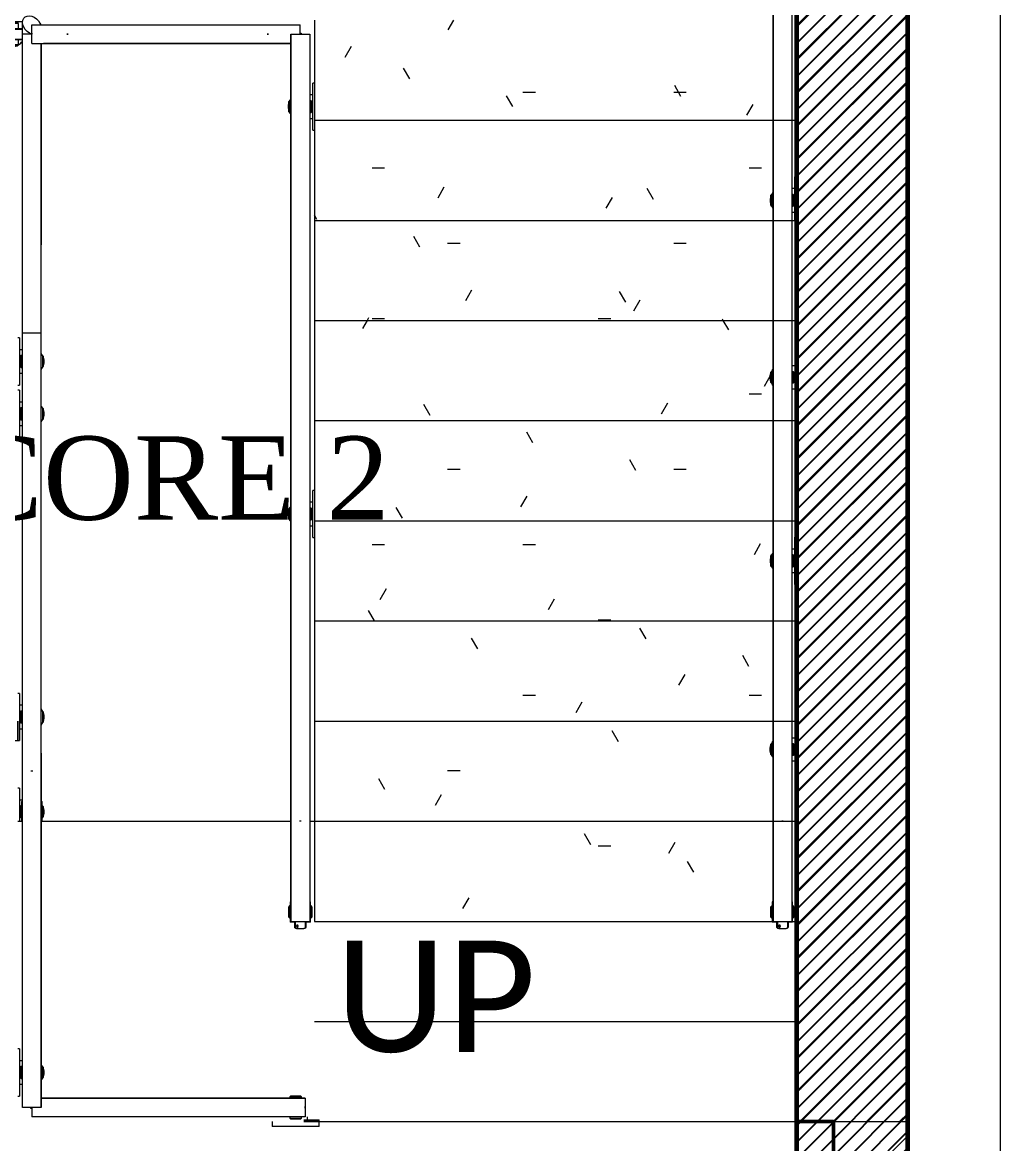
# Model space of a CAD drawing. Header units: millimetres. Extents: x -967280 to 3852, y 2833 to 1955156.
# Drawn here: x -943033 to -940396, y 506958 to 509981 of the extents above; entities that cross this region are included whole.
import ezdxf
from ezdxf.enums import TextEntityAlignment as Align

# ---------------------------------------------------------------- set-up
doc = ezdxf.new("R2010")
doc.units = ezdxf.units.MM
doc.header["$LTSCALE"] = 1000
for name, pattern in [('HRZN_Line-Ptrn-Dash', [4, 2, -2]), ('HRZN_Line-Ptrn-Sold', [9144001.0, 9144000.0, -1]), ('Overhead', [3.96875, 2.38125, -1.5875])]:
    doc.linetypes.add(name, pattern=pattern)
for name, color, linetype, lineweight in [('A-COLS', 8, 'HRZN_Line-Ptrn-Sold', 18), ('A-DIM', 7, 'Continuous', 13), ('A-FLOR-HRAL', 1, 'Continuous', 18), ('A-FLOR-PATT', 1, 'Continuous', 13), ('A-STAIR', 1, 'HRZN_Line-Ptrn-Sold', 13), ('A-TONE', 40, 'HRZN_Line-Ptrn-Sold', 35), ('A-WALL', 8, 'HRZN_Line-Ptrn-Sold', 50), ('S - column', 6, 'Continuous', 60), ('Stair Paths', 7, 'Continuous', 13)]:
    doc.layers.add(name, color=color, linetype=linetype, lineweight=lineweight)
doc.layers.add('ARCH', color=8, linetype='Continuous')
doc.layers.add('S - col hach', color=1, linetype='Continuous')
doc.styles.add('ASD', font='times.ttf')
doc.styles.add('Calibri', font='calibri.ttf', dxfattribs={"height": 350})
pattern_1 = [(0, (6650, -35800), (812.8, 203.2), [33.528, -576.072, 33.528, -576.072, -3251.2]), (0, (6650, -35800), (812.8, 203.2), [-1219.2, 33.528, -1185.672, 33.528, -576.072, -1422.4]), (0, (6650, -35800), (812.8, 203.2), [-3048, 33.528, -372.872, 33.528, -982.472]), (120, (6954.8, -35698.4), (-582.3764, 602.3054), [33.528, -576.072, 33.528, -576.072, -3251.2]), (120, (6954.8, -35698.4), (-582.3764, 602.3054), [-1219.2, 33.528, -1185.672, 33.528, -576.072, -1422.4]), (120, (6954.8, -35698.4), (-582.3764, 602.3054), [-3048, 33.528, -372.872, 33.528, -982.472]), (240, (7056.4, -35292), (-230.4236, -805.5054), [33.528, -576.072, 33.528, -576.072, -3251.2]), (240, (7056.4, -35292), (-230.4236, -805.5054), [-1219.2, 33.528, -1185.672, 33.528, -576.072, -1422.4]), (240, (7056.4, -35292), (-230.4236, -805.5054), [-3048, 33.528, -372.872, 33.528, -982.472])]

# ---------------------------------------------------------------- blocks, each defined once
blk = doc.blocks.new('Railing - Fascia 2-2693528-BASEMENT 01 FLOOR FFL_1_')
at = {"layer": 'A-FLOR-HRAL'}
for p, q in [((-29, 16), (-31, 14)), ((-31, 14), (-31, -14)), ((-31, -14), (-31, 14)), ((-25.4, 16), (-29, 16)), ((-29, -16), (-29, 16)), ((-27.5, 27.5), (-27.5, 16)), ((-25.4, 27.5), (-27.5, 27.5)), ((27.5, 27.5), (25.4, 27.5)), ((29, 16), (25.4, 16)), ((27.5, 16), (27.5, 27.5)), ((31, 14), (29, 16)), ((29, -16), (29, 16)), ((31, 14), (31, 4.2)), ((31, -14), (31, 14)), ((31, 7.7), (31, -7.7)), ((31, -7.7), (31, 7.7)), ((31, 6.6), (31, -7.4)), ((31, 3.8), (31, 6.6)), ((31, 2.5), (31, 0)), ((31, 0), (31, -2.5)), ((-31, -14), (-29, -16)), ((-29, -16), (-25.4, -16)), ((-27.5, -16), (-27.5, -27.5)), ((-14.7, -27.5), (-27.5, -27.5)), ((-15, -40), (-15, -25.4)), ((-13.4, -25.4), (-13.4, -43.7)), ((13.4, -25.4), (13.4, -43.7)), ((27.5, -27.5), (14.6, -27.5)), ((15, -25.4), (15, -40)), ((25.4, -16), (29, -16)), ((27.5, -27.5), (27.5, -16)), ((29, -16), (31, -14)), ((31, -2.5), (29.7, -2.5)), ((31, -7.4), (31, -3.8)), ((31, -4.2), (31, -14)), ((-5.1, -45), (-10, -45)), ((-10, -45), (10, -45))]:
    blk.add_line(p, q, dxfattribs=at)
for points, knots in [([(-13.4, -43.7), (-13.5, -43.6), (-13.7, -43.4), (-13.8, -43.2), (-14, -43), (-14.1, -42.9), (-14.2, -42.7), (-14.3, -42.5), (-14.4, -42.4), (-14.5, -42.2), (-14.6, -42), (-14.7, -41.8), (-14.7, -41.6), (-14.8, -41.4), (-14.8, -41.2), (-14.9, -41), (-14.9, -40.8), (-15, -40.6), (-15, -40.3), (-15, -40.1), (-15, -40)], [0, 0, 0, 0, 0.1, 0.15, 0.2, 0.25, 0.3, 0.35, 0.4, 0.45, 0.5, 0.55, 0.6, 0.65, 0.7, 0.75, 0.8, 0.85, 0.9, 1, 1, 1, 1]), ([(-10, -45), (-10.4, -45), (-11.1, -44.9), (-11.8, -44.7), (-12.6, -44.3), (-13.1, -43.9), (-13.4, -43.7)], [0, 0, 0, 0, 0.333333, 0.5, 0.666667, 1, 1, 1, 1]), ([(-5.6, -38), (-5.6, -37.7), (-5.7, -37.1), (-6.1, -36.5), (-6.5, -36.1), (-6.9, -35.7), (-7.6, -35.5), (-8.4, -35.5), (-9.1, -35.7), (-9.5, -36.1), (-9.9, -36.5), (-10.2, -37.1), (-10.3, -37.7), (-10.3, -38)], [0, 0, 0, 0, 0.111111, 0.222222, 0.277778, 0.333333, 0.444444, 0.555556, 0.666667, 0.722222, 0.777778, 0.888889, 1, 1, 1, 1]), ([(-10.3, -38), (-10.3, -38.3), (-10.2, -38.9), (-9.9, -39.5), (-9.5, -39.9), (-9.1, -40.3), (-8.4, -40.5), (-7.6, -40.5), (-6.9, -40.3), (-6.5, -39.9), (-6.1, -39.5), (-5.7, -38.9), (-5.6, -38.3), (-5.6, -38)], [0, 0, 0, 0, 0.111111, 0.222222, 0.277778, 0.333333, 0.444444, 0.555556, 0.666667, 0.722222, 0.777778, 0.888889, 1, 1, 1, 1]), ([(13.4, -43.7), (13.1, -43.9), (12.6, -44.3), (11.8, -44.7), (11.1, -44.9), (10.4, -45), (10, -45)], [0, 0, 0, 0, 0.333333, 0.5, 0.666667, 1, 1, 1, 1]), ([(15, -40), (15, -40.1), (15, -40.3), (15, -40.5), (15, -40.7), (14.9, -40.9), (14.9, -41), (14.9, -41.2), (14.8, -41.4), (14.8, -41.5), (14.7, -41.7), (14.7, -41.8), (14.6, -42), (14.5, -42.1), (14.4, -42.3), (14.4, -42.4), (14.3, -42.6), (14.2, -42.7), (14.1, -42.9), (14, -43), (13.9, -43.1), (13.8, -43.3), (13.6, -43.5), (13.5, -43.6), (13.4, -43.7)], [0, 0, 0, 0, 0.083333, 0.125, 0.166667, 0.208333, 0.25, 0.291667, 0.333333, 0.375, 0.416667, 0.458333, 0.5, 0.541667, 0.583333, 0.625, 0.666667, 0.708333, 0.75, 0.791667, 0.833333, 0.875, 0.916667, 1, 1, 1, 1])]:
    blk.add_open_spline(points, degree=3, knots=knots, dxfattribs=at)
for points in [[(-6.8, -39.2), (-7, -39.4), (-7.2, -39.8), (-7.8, -40.2), (-8.5, -40.5), (-9.2, -40.5), (-9.6, -40.4), (-9.9, -40.3)], [(-8.5, -35.5), (-8.3, -35.6), (-7.8, -35.8), (-7.2, -36.2), (-7, -36.6), (-6.8, -36.8)], [(-6.8, -36.8), (-6.7, -37), (-6.6, -37.4), (-6.5, -37.8), (-6.5, -38)], [(-6.5, -38), (-6.5, -38.2), (-6.6, -38.6), (-6.7, -39), (-6.8, -39.2)]]:
    blk.add_open_spline(points, degree=3, dxfattribs=at)
blk = doc.blocks.new('Railing - Fascia 2-3607309-BASEMENT 01 FLOOR FFL_1_')
at = {"layer": 'A-FLOR-HRAL'}
for p, q in [((33.6, -53.9), (33.6, 63.5)), ((38.1, 63.5), (33.6, 63.5)), ((33.6, 31.8), (25.4, 31.8)), ((-29, 16), (-31, 14)), ((-31, 14), (-31, -14)), ((-31, -14), (-31, 14)), ((-25.4, 16), (-29, 16)), ((-29, -16), (-29, 16)), ((29, 16), (25.4, 16)), ((31, 14), (29, 16)), ((29, -16), (29, 16)), ((31, 14), (31, 4.2)), ((31, -14), (31, 14)), ((31, 7.7), (31, -7.7)), ((31, -7.7), (31, 7.7)), ((31, 6.6), (31, -7.4)), ((31, 3.8), (31, 6.6)), ((31, 2.5), (31, 0)), ((31, 0), (31, -2.5)), ((-31, -14), (-29, -16)), ((-29, -16), (-25.4, -16)), ((25.4, -16), (29, -16)), ((29, -16), (31, -14)), ((31, -2.5), (29.7, -2.5)), ((31, -7.4), (31, -3.8)), ((31, -4.2), (31, -14)), ((25.4, -31.7), (33.6, -31.7))]:
    blk.add_line(p, q, dxfattribs=at)
for start, end in [(151.5731, 208.4269), (140.7438, 150.4613), (209.5387, 219.2562)]:
    blk.add_arc((0, 0), 33.1, start, end, dxfattribs=at)
blk = doc.blocks.new('Railing - Fascia 2-V7-BASEMENT 01 FLOOR FFL_1_')
at = {"layer": 'A-FLOR-HRAL'}
for p, q in [((33.6, -63.5), (33.6, 63.5)), ((38.1, 63.5), (33.6, 63.5)), ((33.6, 31.8), (25.4, 31.8)), ((-29, 16), (-31, 14)), ((-31, 14), (-31, -14)), ((-31, -14), (-31, 14)), ((-25.4, 16), (-29, 16)), ((-29, -16), (-29, 16)), ((29, 16), (25.4, 16)), ((31, 14), (29, 16)), ((29, -16), (29, 16)), ((31, 14), (31, 4.2)), ((31, -14), (31, 14)), ((31, 7.7), (31, -7.7)), ((31, -7.7), (31, 7.7)), ((31, 6.6), (31, -7.4)), ((31, 3.8), (31, 6.6)), ((31, 2.5), (31, 0)), ((31, 0), (31, -2.5)), ((-31, -14), (-29, -16)), ((-29, -16), (-25.4, -16)), ((25.4, -16), (29, -16)), ((29, -16), (31, -14)), ((31, -2.5), (29.7, -2.5)), ((31, -7.4), (31, -3.8)), ((31, -4.2), (31, -14)), ((25.4, -31.7), (33.6, -31.7)), ((33.6, -63.5), (38.1, -63.5))]:
    blk.add_line(p, q, dxfattribs=at)
for start, end in [(151.5731, 208.4269), (140.7438, 150.4613), (209.5387, 219.2562)]:
    blk.add_arc((0, 0), 33.1, start, end, dxfattribs=at)
blk = doc.blocks.new('Railing - Railing-3611850-BASEMENT 01 FLOOR FFL_1_')
at = {"extrusion": (0, 0, -1), "zscale": -1}
for name, p in [('Railing - Fascia 2-3607309-BASEMENT 01 FLOOR FFL_1_', (-15888.1, 22263.9)), ('Railing - Fascia 2-V7-BASEMENT 01 FLOOR FFL_1_', (-15888.1, 21292)), ('Railing - Fascia 2-2693528-BASEMENT 01 FLOOR FFL_1_', (-15888.1, 20345.4))]:
    blk.add_blockref(name, p, dxfattribs=at)
blk = doc.blocks.new('Railing - Fascia 2-3605761-BASEMENT 01 FLOOR FFL_1_')
at = {"layer": 'A-FLOR-HRAL'}
for p, q in [((-29, 16), (-31, 14)), ((-31, 14), (-31, -14)), ((-31, -14), (-31, 14)), ((-25.4, 16), (-29, 16)), ((-29, -16), (-29, 16)), ((-27.5, 25.4), (-27.5, 16)), ((29, 16), (25.4, 16)), ((27.5, 16), (27.5, 25.4)), ((31, 14), (29, 16)), ((29, -16), (29, 16)), ((31, 14), (31, 4.2)), ((31, -14), (31, 14)), ((31, 7.7), (31, -7.7)), ((31, -7.7), (31, 7.7)), ((31, 6.6), (31, -5.4)), ((31, 3.8), (31, 6.6)), ((31, 2.5), (31, 0)), ((31, 0), (31, -2.5)), ((33.6, -63.5), (33.6, 25.4)), ((-31, -14), (-29, -16)), ((-29, -16), (-25.4, -16)), ((-27.5, -16), (-27.5, -27.5)), ((-25.4, -27.5), (-27.5, -27.5)), ((25.4, -16), (29, -16)), ((27.5, -27.5), (25.4, -27.5)), ((27.5, -27.5), (27.5, -16)), ((29, -16), (31, -14)), ((31, -2.5), (29.7, -2.5)), ((31, -5.4), (31, -3.8)), ((31, -4.2), (31, -14)), ((31, -5.4), (31, -7.4)), ((31, -7.4), (31, -5.4)), ((25.4, -31.7), (33.6, -31.7)), ((33.6, -63.5), (38.1, -63.5))]:
    blk.add_line(p, q, dxfattribs=at)
for start, end in [(151.5731, 208.4269), (146.8198, 150.4613), (209.5387, 213.1802)]:
    blk.add_arc((0, 0), 33.1, start, end, dxfattribs=at)
blk = doc.blocks.new('Railing - Fascia 2-3613590-BASEMENT 01 FLOOR FFL_1_')
at = {"layer": 'A-FLOR-HRAL'}
for p, q in [((33.6, -63.5), (33.6, 63.5)), ((38.1, 63.5), (33.6, 63.5)), ((33.6, 31.8), (25.4, 31.8)), ((-29, 16), (-31, 14)), ((-31, 14), (-31, -14)), ((-31, -14), (-31, 14)), ((-25.4, 16), (-29, 16)), ((-29, -16), (-29, 16)), ((29, 16), (25.4, 16)), ((31, 14), (29, 16)), ((29, -16), (29, 16)), ((31, 14), (31, 4.2)), ((31, -14), (31, 14)), ((31, 7.7), (31, -7.7)), ((31, -7.7), (31, 7.7)), ((31, 6.6), (31, -7.4)), ((31, 3.8), (31, 6.6)), ((31, 2.5), (31, 0)), ((31, 0), (31, -2.5)), ((-31, -14), (-29, -16)), ((-29, -16), (-26, -16)), ((25.4, -16), (29, -16)), ((29, -16), (31, -14)), ((31, -2.5), (29.7, -2.5)), ((31, -7.4), (31, -3.8)), ((31, -4.2), (31, -14)), ((25.4, -31.7), (33.6, -31.7)), ((33.6, -63.5), (38.1, -63.5))]:
    blk.add_line(p, q, dxfattribs=at)
for start, end in [(151.5731, 208.4269), (140.7438, 150.4613), (209.5387, 217.4734)]:
    blk.add_arc((0, 0), 33.1, start, end, dxfattribs=at)
blk = doc.blocks.new('Railing - Fascia 2-3809666-BASEMENT 01 FLOOR FFL_1_')
at = {"layer": 'A-FLOR-HRAL'}
for p, q in [((33.6, -27.1), (33.6, 63.5)), ((38.1, 63.5), (33.6, 63.5)), ((-15, -26.9), (-15, 40)), ((-13.4, 43.7), (-13.4, -26.9)), ((-10, 45), (10, 45)), ((10, 45), (5.1, 45)), ((13.4, 43.7), (13.4, -26.9)), ((33.6, 31.8), (14.7, 31.8)), ((15, 40), (15, -26.9)), ((-29, 16), (-31, 14)), ((-31, 14), (-31, -14)), ((-31, -14), (-31, 14)), ((-14.2, 16), (-29, 16)), ((-29, -16), (-29, 16)), ((29, 16), (14.4, 16)), ((31, 14), (29, 16)), ((29, -16), (29, 16)), ((31, 14), (31, 4.2)), ((31, -14), (31, 14)), ((31, 7.7), (31, -7.7)), ((31, -7.7), (31, 7.7)), ((31, 6.6), (31, -7.4)), ((31, 3.8), (31, 6.6)), ((31, 2.5), (31, 0)), ((31, 0), (31, -2.5)), ((-31, -14), (-29, -16)), ((-29, -16), (-14.4, -16)), ((14.2, -16), (29, -16)), ((29, -16), (31, -14)), ((31, -2.5), (29.7, -2.5)), ((31, -7.4), (31, -3.8)), ((31, -4.2), (31, -14))]:
    blk.add_line(p, q, dxfattribs=at)
for start, end in [(151.5731, 208.4269), (116.3285, 150.4613), (209.5387, 234.8811)]:
    blk.add_arc((0, 0), 33.1, start, end, dxfattribs=at)
for points, knots in [([(-15, 40), (-15, 40.1), (-15, 40.3), (-15, 40.5), (-15, 40.7), (-14.9, 40.9), (-14.9, 41), (-14.9, 41.2), (-14.8, 41.4), (-14.8, 41.5), (-14.7, 41.7), (-14.7, 41.8), (-14.6, 42), (-14.5, 42.1), (-14.4, 42.3), (-14.4, 42.4), (-14.3, 42.6), (-14.2, 42.7), (-14.1, 42.9), (-14, 43), (-13.9, 43.1), (-13.8, 43.3), (-13.6, 43.5), (-13.5, 43.6), (-13.4, 43.7)], [0, 0, 0, 0, 0.083333, 0.125, 0.166667, 0.208333, 0.25, 0.291667, 0.333333, 0.375, 0.416667, 0.458333, 0.5, 0.541667, 0.583333, 0.625, 0.666667, 0.708333, 0.75, 0.791667, 0.833333, 0.875, 0.916667, 1, 1, 1, 1]), ([(-13.4, 43.7), (-13.1, 43.9), (-12.6, 44.3), (-11.8, 44.7), (-11.1, 44.9), (-10.4, 45), (-10, 45)], [0, 0, 0, 0, 0.333333, 0.5, 0.666667, 1, 1, 1, 1]), ([(10.3, 38), (10.3, 38.3), (10.2, 38.9), (9.9, 39.5), (9.5, 39.9), (9.1, 40.3), (8.4, 40.5), (7.6, 40.5), (6.9, 40.3), (6.5, 39.9), (6, 39.5), (5.7, 38.9), (5.6, 38.3), (5.6, 38)], [0, 0, 0, 0, 0.111111, 0.222222, 0.277778, 0.333333, 0.444444, 0.555556, 0.666667, 0.722222, 0.777778, 0.888889, 1, 1, 1, 1]), ([(5.6, 38), (5.6, 37.7), (5.7, 37.1), (6, 36.5), (6.5, 36.1), (6.9, 35.7), (7.6, 35.5), (8.4, 35.5), (9.1, 35.7), (9.5, 36.1), (9.9, 36.5), (10.2, 37.1), (10.3, 37.7), (10.3, 38)], [0, 0, 0, 0, 0.111111, 0.222222, 0.277778, 0.333333, 0.444444, 0.555556, 0.666667, 0.722222, 0.777778, 0.888889, 1, 1, 1, 1]), ([(10, 45), (10.4, 45), (11.1, 44.9), (11.8, 44.7), (12.6, 44.3), (13.1, 43.9), (13.4, 43.7)], [0, 0, 0, 0, 0.333333, 0.5, 0.666667, 1, 1, 1, 1]), ([(13.4, 43.7), (13.5, 43.6), (13.7, 43.4), (13.8, 43.2), (14, 43), (14.1, 42.9), (14.2, 42.7), (14.3, 42.5), (14.4, 42.4), (14.5, 42.2), (14.6, 42), (14.7, 41.8), (14.7, 41.6), (14.8, 41.4), (14.8, 41.2), (14.9, 41), (14.9, 40.8), (15, 40.6), (15, 40.3), (15, 40.1), (15, 40)], [0, 0, 0, 0, 0.1, 0.15, 0.2, 0.25, 0.3, 0.35, 0.4, 0.45, 0.5, 0.55, 0.6, 0.65, 0.7, 0.75, 0.8, 0.85, 0.9, 1, 1, 1, 1])]:
    blk.add_open_spline(points, degree=3, knots=knots, dxfattribs=at)
for points in [[(6.5, 38), (6.5, 38.2), (6.6, 38.6), (6.7, 39), (6.8, 39.2)], [(6.8, 36.8), (6.7, 37), (6.6, 37.4), (6.5, 37.8), (6.5, 38)], [(6.8, 39.2), (7, 39.4), (7.2, 39.8), (7.8, 40.2), (8.5, 40.5), (9.2, 40.5), (9.6, 40.4), (9.9, 40.3)], [(8.5, 35.5), (8.3, 35.6), (7.8, 35.8), (7.2, 36.2), (7, 36.6), (6.8, 36.8)]]:
    blk.add_open_spline(points, degree=3, dxfattribs=at)
blk = doc.blocks.new('Railing - Fascia 2-3809668-BASEMENT 01 FLOOR FFL_1_')
at = {"layer": 'A-FLOR-HRAL'}
for p, q in [((33.6, -63.5), (33.6, 63.5)), ((38.1, 63.5), (33.6, 63.5)), ((33.6, 31.8), (25.4, 31.8)), ((-29, 16), (-31, 14)), ((-31, 14), (-31, -14)), ((-31, -14), (-31, 14)), ((-25.4, 16), (-29, 16)), ((-29, -16), (-29, 16)), ((29, 16), (25.4, 16)), ((31, 14), (29, 16)), ((29, -16), (29, 16)), ((31, 14), (31, 4.2)), ((31, -14), (31, 14)), ((31, 7.7), (31, -7.7)), ((31, -7.7), (31, 7.7)), ((31, 6.6), (31, -7.4)), ((31, 3.8), (31, 6.6)), ((31, 2.5), (31, 0)), ((31, 0), (31, -2.5)), ((-31, -14), (-29, -16)), ((-29, -16), (-25.4, -16)), ((25.4, -16), (29, -16)), ((29, -16), (31, -14)), ((31, -2.5), (29.7, -2.5)), ((31, -7.4), (31, -3.8)), ((31, -4.2), (31, -14)), ((25.4, -31.7), (33.6, -31.7)), ((33.6, -63.5), (38.1, -63.5))]:
    blk.add_line(p, q, dxfattribs=at)
for start, end in [(151.5731, 208.4269), (140.7438, 150.4613), (209.5387, 219.2562)]:
    blk.add_arc((0, 0), 33.1, start, end, dxfattribs=at)
blk = doc.blocks.new('Railing - Fascia 2-3809670-BASEMENT 01 FLOOR FFL_1_')
at = {"layer": 'A-FLOR-HRAL'}
for p, q in [((33.6, -63.5), (33.6, 63.5)), ((38.1, 63.5), (33.6, 63.5)), ((33.6, 31.8), (25.4, 31.8)), ((-29, 16), (-31, 14)), ((-31, 14), (-31, -14)), ((-31, -14), (-31, 14)), ((-25.4, 16), (-29, 16)), ((-29, -16), (-29, 16)), ((29, 16), (25.4, 16)), ((31, 14), (29, 16)), ((29, -16), (29, 16)), ((31, 14), (31, 4.2)), ((31, -14), (31, 14)), ((31, 7.7), (31, -7.7)), ((31, -7.7), (31, 7.7)), ((31, 6.6), (31, -7.4)), ((31, 3.8), (31, 6.6)), ((31, 2.5), (31, 0)), ((31, 0), (31, -2.5)), ((-31, -14), (-29, -16)), ((-29, -16), (-25.4, -16)), ((25.4, -16), (29, -16)), ((29, -16), (31, -14)), ((31, -2.5), (29.7, -2.5)), ((31, -7.4), (31, -3.8)), ((31, -4.2), (31, -14)), ((25.4, -31.7), (33.6, -31.7)), ((33.6, -63.5), (38.1, -63.5))]:
    blk.add_line(p, q, dxfattribs=at)
for start, end in [(151.5731, 208.4269), (140.7438, 150.4613), (209.5387, 219.2562)]:
    blk.add_arc((0, 0), 33.1, start, end, dxfattribs=at)
blk = doc.blocks.new('Railing - Railing-3611854-BASEMENT 01 FLOOR FFL_1_')
at = {"layer": 'A-FLOR-HRAL', "lineweight": 13}
for p, q in [((17185.7, 22714.3), (17185.7, 22711.9)), ((17188.1, 22714.3), (17185.7, 22714.3))]:
    blk.add_line(p, q, dxfattribs=at)
at = {"extrusion": (0, 0, -1), "zscale": -1}
for name, p, rotation in [('Railing - Fascia 2-3809666-BASEMENT 01 FLOOR FFL_1_', (-17964.2, 22711.9), 89.99993289493665), ('Railing - Fascia 2-3613590-BASEMENT 01 FLOOR FFL_1_', (-17911.9, 21688.3), 180), ('Railing - Fascia 2-3605761-BASEMENT 01 FLOOR FFL_1_', (-17911.9, 20615.4), 180)]:
    blk.add_blockref(name, p, dxfattribs=dict(at, rotation=rotation))
for name, p in [('Railing - Fascia 2-3809668-BASEMENT 01 FLOOR FFL_1_', (-17188.1, 22516.6)), ('Railing - Fascia 2-3809670-BASEMENT 01 FLOOR FFL_1_', (-17188.1, 21418.3)), ('Railing - Fascia 2-2693528-BASEMENT 01 FLOOR FFL_1_', (-17188.1, 20345.4))]:
    blk.add_blockref(name, p, dxfattribs=at)
blk = doc.blocks.new('Top Rail Type - Top Rail_Internal_-3611870-BASEMENT 01 FLOOR FFL_1_')
at = {"layer": 'A-STAIR', "linetype": 'Continuous'}
for p, q in [((15862.7, 23012.8), (15862.7, 22736.7)), ((15913.5, 22736.7), (15913.5, 23012.8)), ((15862.7, 22736.7), (15862.7, 20582.8)), ((15913.5, 20582.8), (15913.5, 22736.7)), ((15862.7, 20582.8), (15862.7, 20320)), ((15913.5, 20320), (15913.5, 20582.8)), ((15890.4, 20320), (15885.8, 20320))]:
    blk.add_line(p, q, dxfattribs=at)
blk.add_open_spline([(15886.1, 20590), (15886.8, 20590), (15888.1, 20590), (15889.4, 20590), (15890.1, 20590)], degree=3, dxfattribs=at)
blk = doc.blocks.new('Top Rail Type - Top Rail_Internal_-V10-BASEMENT 01 FLOOR FFL_1_')
at = {"layer": 'A-STAIR', "linetype": 'Continuous'}
for p, q in [((15862.7, 23020), (15862.7, 20590)), ((15913.5, 23020), (15913.5, 20590)), ((15862.7, 20590), (15862.7, 20320)), ((15913.5, 20590), (15913.5, 20320)), ((15913.5, 20320), (15862.7, 20320))]:
    blk.add_line(p, q, dxfattribs=at)
blk = doc.blocks.new('Top Rail Type - Top Rail_Internal_-3611889-BASEMENT 01 FLOOR FFL_1_')
at = {"layer": 'A-STAIR', "linetype": 'Continuous'}
for p, q in [((17268.3, 22737.3), (17188.1, 22737.3)), ((17796.7, 22737.3), (17268.3, 22737.3)), ((17895.1, 22737.3), (17796.7, 22737.3)), ((17937.3, 22143.8), (17937.3, 22743.6)), ((17162.7, 22711.9), (17162.7, 20582.8)), ((17188.1, 22711.9), (17188.1, 22714.2)), ((17213.5, 20582.8), (17213.5, 22711.9)), ((17213.5, 22686.5), (17268.3, 22686.5)), ((17268.3, 22686.5), (17796.7, 22686.5)), ((17796.7, 22686.5), (17880.2, 22686.5)), ((17886.5, 22686.5), (17886.5, 22143.8)), ((17162.7, 20582.8), (17162.7, 20320)), ((17213.5, 20320), (17213.5, 20582.8)), ((17190.4, 20320), (17185.8, 20320))]:
    blk.add_line(p, q, dxfattribs=at)
at = {"layer": 'A-STAIR', "linetype": 'Continuous', "flags": 128}
for points in [[(17937.3, 22743.6), (17936.4, 22749.7), (17933.9, 22754.8), (17929.9, 22758.6), (17924.6, 22760.9), (17918.5, 22761.6), (17911.9, 22760.5), (17905.3, 22757.7), (17899.2, 22753.5), (17893.9, 22748.1), (17889.9, 22741.9), (17888, 22737.3)], [(17911.9, 22711.9), (17918.5, 22714.7), (17924.6, 22718.9), (17929.9, 22724.3), (17933.9, 22730.5), (17936.4, 22737.1), (17937.3, 22743.6)], [(17186.1, 22711.9), (17188.1, 22711.9), (17190.1, 22711.9)], [(17275.4, 22709.9), (17275.5, 22711.9), (17275.4, 22713.9)], [(17275.4, 22713.9), (17275.5, 22711.9), (17275.4, 22709.9)], [(17815.4, 22709.9), (17815.5, 22711.9), (17815.4, 22713.9)], [(17815.4, 22713.9), (17815.5, 22711.9), (17815.4, 22709.9)], [(17912.4, 22724.6), (17913, 22718.5), (17911.9, 22711.9)]]:
    blk.add_lwpolyline(points, dxfattribs=at)
at = {"layer": 'A-STAIR', "linetype": 'Continuous'}
blk.add_open_spline([(17186.1, 20590), (17186.8, 20590), (17188.1, 20590), (17189.4, 20590), (17190.1, 20590)], degree=3, dxfattribs=at)
blk = doc.blocks.new('Top Rail Type - Top Rail_Internal_-V11-BASEMENT 01 FLOOR FFL_1_')
at = {"layer": 'A-STAIR', "linetype": 'Continuous'}
for p, q in [((17188.1, 22711.9), (17188.1, 22737.3)), ((17275.5, 22737.3), (17188.1, 22737.3)), ((17815.5, 22737.3), (17275.5, 22737.3)), ((17911.9, 22737.3), (17815.5, 22737.3)), ((17911.9, 22686.5), (17911.9, 22737.3)), ((17213.5, 22711.9), (17162.7, 22711.9)), ((17162.7, 22711.9), (17162.7, 20590)), ((17213.5, 22711.9), (17213.5, 20590)), ((17911.9, 22711.9), (17937.3, 22711.9)), ((17937.3, 21906.9), (17937.3, 22711.9)), ((17275.5, 22686.5), (17213.5, 22686.5)), ((17815.5, 22686.5), (17275.5, 22686.5)), ((17911.9, 22686.5), (17815.5, 22686.5)), ((17886.5, 21906.9), (17886.5, 22686.5)), ((17162.7, 20590), (17162.7, 20320)), ((17213.5, 20590), (17213.5, 20320)), ((17213.5, 20320), (17162.7, 20320))]:
    blk.add_line(p, q, dxfattribs=at)
blk = doc.blocks.new('Railing - Fascia 2-3607307-BASEMENT 01 FLOOR FFL_1_')
at = {"layer": 'A-FLOR-HRAL'}
blk.add_line((38.1, -63.5), (50.8, -63.5), dxfattribs=at)
blk = doc.blocks.new('Railing - Fascia 2-V9-BASEMENT 01 FLOOR FFL_1_')
at = {"layer": 'A-FLOR-HRAL'}
for p, q in [((33.6, -63.5), (33.6, 63.5)), ((38.1, 63.5), (33.6, 63.5)), ((33.6, 31.8), (25.4, 31.8)), ((-29, 16), (-31, 14)), ((-31, 14), (-31, -14)), ((-31, -14), (-31, 14)), ((-25.4, 16), (-29, 16)), ((-29, -16), (-29, 16)), ((29, 16), (25.4, 16)), ((31, 14), (29, 16)), ((29, -16), (29, 16)), ((31, 14), (31, 4.2)), ((31, -14), (31, 14)), ((31, 7.7), (31, -7.7)), ((31, -7.7), (31, 7.7)), ((31, 6.6), (31, -7.4)), ((31, 3.8), (31, 6.6)), ((31, 2.5), (31, 0)), ((31, 0), (31, -2.5)), ((-31, -14), (-29, -16)), ((-29, -16), (-25.4, -16)), ((25.4, -16), (29, -16)), ((29, -16), (31, -14)), ((31, -2.5), (29.7, -2.5)), ((31, -7.4), (31, -3.8)), ((31, -4.2), (31, -14)), ((25.4, -31.7), (33.6, -31.7)), ((33.6, -63.5), (38.1, -63.5))]:
    blk.add_line(p, q, dxfattribs=at)
for start, end in [(151.5731, 208.4269), (140.7438, 150.4613), (209.5387, 219.2562)]:
    blk.add_arc((0, 0), 33.1, start, end, dxfattribs=at)
blk = doc.blocks.new('Railing - Railing-3618987-BASEMENT 01 FLOOR FFL_1_')
at = {"extrusion": (0, 0, -1), "zscale": -1, "rotation": 180}
for name, p in [('Railing - Fascia 2-V9-BASEMENT 01 FLOOR FFL_1_', (-19211.9, 21786.9)), ('Railing - Fascia 2-V9-BASEMENT 01 FLOOR FFL_1_', (-19211.9, 20783.5)), ('Railing - Fascia 2-3607307-BASEMENT 01 FLOOR FFL_1_', (-19211.9, 19805.4))]:
    blk.add_blockref(name, p, dxfattribs=at)
blk = doc.blocks.new('Railing - Fascia 2-V13-BASEMENT 01 FLOOR FFL_1_')
at = {"layer": 'A-FLOR-HRAL'}
for p, q in [((33.6, 22.3), (33.6, 63.5)), ((38.1, 63.5), (33.6, 63.5)), ((38.1, 22.3), (38.1, 63.5)), ((50.8, 63.5), (38.1, 63.5)), ((38.1, 63.5), (38.1, 22.3)), ((50.8, 63.5), (50.8, -63.5)), ((33.6, 31.8), (25.4, 31.8)), ((-29, 16), (-31, 14)), ((-31, 14), (-31, 0)), ((-31, 0), (-31, 14)), ((-25.4, 16), (-29, 16)), ((-29, -16), (-29, 16)), ((29, 16), (25.4, 16)), ((31, 14), (29, 16)), ((29, -16), (29, 16)), ((31, 14), (31, 4.2)), ((31, 0), (31, 14)), ((31, 7.7), (31, -7.7)), ((31, -7.7), (31, 7.7)), ((31, 6.6), (31, 0)), ((31, 3.8), (31, 6.6)), ((31, 2.5), (31, 0)), ((-31, -0.3), (-31, -14)), ((-31, -14), (-31, -0.3)), ((-31, -14), (-29, -16)), ((-29, -16), (-25.4, -16)), ((25.4, -16), (29, -16)), ((29, -16), (31, -14)), ((31, -2.5), (29.7, -2.5)), ((31, -14), (31, -0.3)), ((31, -0.3), (31, -7.4)), ((31, -0.3), (31, -2.5)), ((31, -7.4), (31, -3.8)), ((31, -4.2), (31, -14)), ((38.1, -63.5), (50.8, -63.5))]:
    blk.add_line(p, q, dxfattribs=at)
blk = doc.blocks.new('Railing - Fascia 2-3951980-BASEMENT 01 FLOOR FFL_1_')
at = {"layer": 'A-FLOR-HRAL'}
for p, q in [((33.6, -63.5), (33.6, 63.5)), ((38.1, 63.5), (33.6, 63.5)), ((33.6, 31.8), (25.4, 31.8)), ((-29, 16), (-31, 14)), ((-31, 14), (-31, -14)), ((-31, -14), (-31, 14)), ((-25.4, 16), (-29, 16)), ((-29, -16), (-29, 16)), ((29, 16), (25.4, 16)), ((31, 14), (29, 16)), ((29, -16), (29, 16)), ((31, 14), (31, 4.2)), ((31, -14), (31, 14)), ((31, 7.7), (31, -7.7)), ((31, -7.7), (31, 7.7)), ((31, 6.6), (31, -7.4)), ((31, 3.8), (31, 6.6)), ((31, 2.5), (31, 0)), ((31, 0), (31, -2.5)), ((-31, -14), (-29, -16)), ((-29, -16), (-25.4, -16)), ((25.4, -16), (29, -16)), ((29, -16), (31, -14)), ((31, -2.5), (29.7, -2.5)), ((31, -7.4), (31, -3.8)), ((31, -4.2), (31, -14)), ((25.4, -31.7), (33.6, -31.7)), ((33.6, -63.5), (38.1, -63.5))]:
    blk.add_line(p, q, dxfattribs=at)
for start, end in [(151.5731, 208.4269), (140.7438, 150.4613), (209.5387, 219.2562)]:
    blk.add_arc((0, 0), 33.1, start, end, dxfattribs=at)
blk = doc.blocks.new('Railing - Fascia 2-3951982-BASEMENT 01 FLOOR FFL_1_')
at = {"layer": 'A-FLOR-HRAL'}
for p, q in [((33.6, -63.5), (33.6, 63.5)), ((38.1, 63.5), (33.6, 63.5)), ((38.1, 11), (38.1, 63.5)), ((50.8, 63.5), (38.1, 63.5)), ((38.1, 63.5), (38.1, 11)), ((50.8, 63.5), (50.8, 11)), ((33.6, 31.8), (25.4, 31.8)), ((-29, 16), (-31, 14)), ((-31, 14), (-31, -14)), ((-31, -14), (-31, 14)), ((-25.4, 16), (-29, 16)), ((-29, -16), (-29, 16)), ((29, 16), (25.4, 16)), ((31, 14), (29, 16)), ((29, -16), (29, 16)), ((31, 14), (31, 4.2)), ((31, -14), (31, 14)), ((31, 7.7), (31, -7.7)), ((31, -7.7), (31, 7.7)), ((31, 6.6), (31, -7.4)), ((31, 3.8), (31, 6.6)), ((31, 2.5), (31, 0)), ((31, 0), (31, -2.5)), ((-31, -14), (-29, -16)), ((-29, -16), (-25.4, -16)), ((25.4, -16), (29, -16)), ((29, -16), (31, -14)), ((31, -2.5), (29.7, -2.5)), ((31, -7.4), (31, -3.8)), ((31, -4.2), (31, -14)), ((25.4, -31.7), (33.6, -31.7)), ((33.6, -63.5), (38.1, -63.5))]:
    blk.add_line(p, q, dxfattribs=at)
for start, end in [(151.5731, 208.4269), (140.7438, 150.4613), (209.5387, 219.2562)]:
    blk.add_arc((0, 0), 33.1, start, end, dxfattribs=at)
blk = doc.blocks.new('Railing - Fascia 2-3951984-BASEMENT 01 FLOOR FFL_1_')
at = {"layer": 'A-FLOR-HRAL'}
for p, q in [((33.6, -63.5), (33.6, 63.5)), ((38.1, 63.5), (33.6, 63.5)), ((33.6, 31.8), (25.4, 31.8)), ((-29, 16), (-31, 14)), ((-31, 14), (-31, -14)), ((-31, -14), (-31, 14)), ((-25.4, 16), (-29, 16)), ((-29, -16), (-29, 16)), ((29, 16), (25.4, 16)), ((31, 14), (29, 16)), ((29, -16), (29, 16)), ((31, 14), (31, 4.7)), ((31, -14), (31, 14)), ((31, 7.7), (31, -7.7)), ((31, -7.7), (31, 7.7)), ((31, 6.6), (31, 5.4)), ((31, 5.4), (31, 6.6)), ((31, 4.4), (31, -7.4)), ((31, 3.8), (31, 4.4)), ((31, 2.5), (31, 0)), ((31, 0), (31, -2.5)), ((-31, -14), (-29, -16)), ((-29, -16), (-25.4, -16)), ((25.9, -16), (29, -16)), ((29, -16), (31, -14)), ((31, -2.5), (29.7, -2.5)), ((31, -7.4), (31, -3.8)), ((31, -4.2), (31, -14)), ((25.9, -31.7), (33.6, -31.7)), ((33.6, -63.5), (38.1, -63.5))]:
    blk.add_line(p, q, dxfattribs=at)
for start, end in [(151.5731, 208.4269), (140.7438, 150.4613), (209.5387, 219.2562)]:
    blk.add_arc((0, 0), 33.1, start, end, dxfattribs=at)
blk = doc.blocks.new('Railing - Railing-3619633-BASEMENT 01 FLOOR FFL_1_')
at = {"layer": 'A-FLOR-HRAL', "lineweight": 13}
for p, q in [((17911.9, 19815.7), (17914.3, 19815.7)), ((17914.3, 19815.7), (17914.3, 19818.1))]:
    blk.add_line(p, q, dxfattribs=at)
at = {"extrusion": (0, 0, -1), "zscale": -1}
for name, p, rotation in [('Railing - Fascia 2-3951984-BASEMENT 01 FLOOR FFL_1_', (-17911.9, 21829.5), 180), ('Railing - Fascia 2-3951982-BASEMENT 01 FLOOR FFL_1_', (-17911.9, 20871), 180), ('Railing - Fascia 2-3951980-BASEMENT 01 FLOOR FFL_1_', (-17911.9, 19912.6), 180), ('Railing - Fascia 2-V13-BASEMENT 01 FLOOR FFL_1_', (-17200.4, 19818.1), 270.0000000000003)]:
    blk.add_blockref(name, p, dxfattribs=dict(at, rotation=rotation))
blk = doc.blocks.new('Top Rail Type - Top Rail_Internal_-3619642-BASEMENT 01 FLOOR FFL_1_')
at = {"layer": 'A-STAIR', "linetype": 'Continuous'}
for p, q in [((17886.5, 20773.4), (17886.5, 19818.1)), ((17937.3, 19818.1), (17937.3, 20773.4)), ((17909.2, 20725.3), (17914.6, 20725.3)), ((17886.5, 19843.5), (17175, 19843.5)), ((17175, 19816.6), (17175, 19820.4)), ((17911.9, 19818.1), (17911.9, 19815.8)), ((17175, 19792.7), (17911.9, 19792.7))]:
    blk.add_line(p, q, dxfattribs=at)
at = {"layer": 'A-STAIR', "linetype": 'Continuous', "flags": 128}
blk.add_lwpolyline([(17913.5, 19818.1), (17911.9, 19818.1), (17909.9, 19818.1)], dxfattribs=at)
blk = doc.blocks.new('Top Rail Type - Top Rail_Internal_-V14-BASEMENT 01 FLOOR FFL_1_')
at = {"layer": 'A-STAIR', "linetype": 'Continuous'}
for p, q in [((17937.3, 21906.9), (17886.5, 21906.9)), ((17886.5, 19818.1), (17886.5, 21906.9)), ((17937.3, 19818.1), (17937.3, 21906.9)), ((17175, 19843.5), (17175, 19818.1)), ((17175, 19843.5), (17886.5, 19843.5)), ((17175, 19818.1), (17175, 19792.7)), ((17886.5, 19818.1), (17911.9, 19818.1)), ((17911.9, 19818.1), (17937.3, 19818.1)), ((17911.9, 19818.1), (17911.9, 19792.7)), ((17175, 19792.7), (17911.9, 19792.7))]:
    blk.add_line(p, q, dxfattribs=at)
blk = doc.blocks.new('A$Ca5ad4f3b')
at = {"layer": 'S - col hach'}
h = blk.add_hatch(dxfattribs=at)
h.set_pattern_fill('ANSI31', color=256, scale=10)
h.set_pattern_definition([(45, (-223648.726, -1233952.032), (-22.4506403, 22.4506403), [])])
h.paths.add_polyline_path([(20100, -1300), (19800, -1300), (19800, -8500), (20100, -8500)])
at = {"layer": 'S - column'}
blk.add_lwpolyline([(20100, -1300), (19800, -1300), (19800, -8500), (20100, -8500)], close=True, dxfattribs=at)
at = {"ltscale": 6, "style": 'ASD'}
blk.add_text('CORE 2', height=225, dxfattribs=at).set_placement((18122, -5084.7), align=Align.MIDDLE_CENTER)
blk = doc.blocks.new('A$Cd2541b88')
at = {"layer": 'A-COLS'}
h = blk.add_hatch(dxfattribs=at)
h.set_pattern_fill('ANSI31', color=4, scale=20, angle=180)
h.set_pattern_definition([(225, (-217548.73, -1233776.03), (44.9012806, -44.9012806), [])])
h.paths.add_polyline_path([(26199.99625, -10499.99984), (25899.99625, -10499.99984), (25899.99625, -16019.99984), (26199.99625, -16019.99984)])
at = {"layer": 'A-STAIR', "linetype": 'Continuous'}
h = blk.add_hatch(dxfattribs=at)
h.set_pattern_fill('FP_13', color=4, style=0, pattern_type=2)
h.set_pattern_definition(pattern_1)
h.paths.add_polyline_path([(24614.98286, -13319.99968), (24600, -13319.99968), (24600, -13049.99968), (25836.5, -13049.99968), (25836.5, -13319.99968), (25393.42061, -13319.99968)])
h.paths.add_polyline_path([(25887.3, -13319.99968), (25887.3, -13049.99968), (25900, -13049.99968), (25900, -13319.99968)])
h = blk.add_hatch(dxfattribs=at)
h.set_pattern_fill('FP_13', color=4, style=0, pattern_type=2)
h.set_pattern_definition(pattern_1)
h.paths.add_polyline_path([(24600, -13589.99968), (24600, -13319.99968), (25836.5, -13319.99968), (25836.5, -13515.30655), (25831.50499, -13523.79511), (25829.93715, -13527.64582), (25828.84501, -13536.07247), (25831.59511, -13548.57118), (25833.1414, -13552.36894), (25836.5, -13556.83839), (25836.5, -13589.99968), (24614.98286, -13589.99968)])
h.paths.add_polyline_path([(25887.3, -13589.99968), (25887.3, -13567.82247), (25895.49634, -13567.82247), (25895.49634, -13589.99968)])
h.paths.add_polyline_path([(25887.3, -13504.32247), (25887.3, -13319.99968), (25900, -13319.99968), (25900, -13472.57247), (25895.49634, -13472.57247), (25895.49634, -13504.32247)])
h = blk.add_hatch(dxfattribs=at)
h.set_pattern_fill('FP_13', color=4, style=0, pattern_type=2)
h.set_pattern_definition(pattern_1)
h.paths.add_polyline_path([(24600, -13859.99968), (24600, -13589.99968), (25836.5, -13589.99968), (25836.5, -13859.99968), (24614.98286, -13859.99968)])
h.paths.add_polyline_path([(25900, -13859.99968), (25887.3, -13859.99968), (25887.3, -13589.99968), (25900, -13589.99968), (25900, -13661.01712)])
h = blk.add_hatch(dxfattribs=at)
h.set_pattern_fill('FP_13', color=4, style=0, pattern_type=2)
h.set_pattern_definition(pattern_1)
h.paths.add_polyline_path([(25887.3, -14129.99968), (25887.3, -13859.99968), (25900, -13859.99968), (25900, -14129.99968)])
h.paths.add_polyline_path([(25782.63948, -14129.99968), (24600, -14129.99968), (24600, -13859.99968), (25836.5, -13859.99968), (25836.5, -14129.99968)])
h = blk.add_hatch(dxfattribs=at)
h.set_pattern_fill('FP_13', color=4, style=0, pattern_type=2)
h.set_pattern_definition(pattern_1)
h.paths.add_polyline_path([(24600, -14399.99968), (24600, -14129.99968), (25836.5, -14129.99968), (25836.5, -14399.99968), (24614.98286, -14399.99968)])
h.paths.add_polyline_path([(25887.3, -14399.99968), (25887.3, -14129.99968), (25900, -14129.99968), (25900, -14399.99968)])
h = blk.add_hatch(dxfattribs=at)
h.set_pattern_fill('FP_13', color=4, style=0, pattern_type=2)
h.set_pattern_definition(pattern_1)
h.paths.add_polyline_path([(24600, -14669.99968), (24600, -14399.99968), (25836.5, -14399.99968), (25836.5, -14487.27016), (25831.50499, -14495.75871), (25829.93715, -14499.60943), (25828.84501, -14508.03608), (25831.59511, -14520.53479), (25833.1414, -14524.33255), (25836.5, -14528.80199), (25836.5, -14669.99968), (24614.98286, -14669.99968)])
h.paths.add_polyline_path([(25900, -14669.99968), (25887.3, -14669.99968), (25887.3, -14539.78608), (25895.49634, -14539.78608), (25895.49634, -14571.53608), (25900, -14571.53608), (25900, -14665.29331)])
h.paths.add_polyline_path([(25895.49634, -14476.28608), (25887.3, -14476.28608), (25887.3, -14399.99968), (25900, -14399.99968), (25900, -14444.53608), (25895.49634, -14444.53608)])
h = blk.add_hatch(dxfattribs=at)
h.set_pattern_fill('FP_13', color=4, style=0, pattern_type=2)
h.set_pattern_definition(pattern_1)
h.paths.add_polyline_path([(24600, -14939.99968), (24600, -14669.99968), (25836.5, -14669.99968), (25836.5, -14939.99968), (24614.98286, -14939.99968)])
h.paths.add_polyline_path([(25887.3, -14939.99968), (25887.3, -14669.99968), (25900, -14669.99968), (25900, -14939.99968)])
h = blk.add_hatch(dxfattribs=at)
h.set_pattern_fill('FP_13', color=4, style=0, pattern_type=2)
h.set_pattern_definition(pattern_1)
h.paths.add_polyline_path([(24600, -15209.99968), (24600, -14939.99968), (25836.5, -14939.99968), (25836.5, -15209.99968), (24614.98286, -15209.99968)])
h.paths.add_polyline_path([(25900, -15209.99968), (25887.3, -15209.99968), (25887.3, -14939.99968), (25900, -14939.99968), (25900, -15167.43141)])
h = blk.add_hatch(dxfattribs=at)
h.set_pattern_fill('FP_13', color=4, style=0, pattern_type=2)
h.set_pattern_definition(pattern_1)
h.paths.add_polyline_path([(25900, -15479.99968), (25889.4, -15479.99968), (25889.4, -15470.60272), (25890.89981, -15470.17354), (25891.7889, -15464.18654), (25891.93621, -15462.53694), (25891.56299, -15461.91414), (25891.93621, -15459.89119), (25891.56215, -15459.20374), (25892.9, -15456.49929), (25891.93621, -15449.30818), (25891.71904, -15448.21755), (25891.93621, -15446.66243), (25890.89981, -15446.1128), (25891.93621, -15444.01668), (25890.89981, -15442.11204), (25890.89981, -15438.59665), (25889.4, -15438.59665), (25889.4, -15427.09968), (25887.3, -15427.09968), (25887.3, -15209.99968), (25900, -15209.99968), (25900, -15470.60272)])
h.paths.add_polyline_path([(25830.9, -15479.99968), (24600, -15479.99968), (24600, -15209.99968), (25836.5, -15209.99968), (25836.5, -15427.09968), (25834.4, -15427.09968), (25834.4, -15438.59665), (25832.90019, -15439.02583), (25831.86379, -15444.01668), (25831.3449, -15445.01283), (25831.86379, -15446.66243), (25831.2907, -15447.51894), (25831.86379, -15449.30818), (25831.2907, -15450.06339), (25831.86379, -15451.95393), (25831.36561, -15452.70053), (25832.90019, -15454.59968), (25831.2907, -15455.15227), (25831.2907, -15457.14413), (25831.6447, -15458.25997), (25831.2907, -15459.68857), (25831.70965, -15460.98182), (25831.2907, -15462.23301), (25831.44547, -15463.08657), (25832.90019, -15468.25913), (25832.90019, -15470.60272), (25834.4, -15470.60272), (25834.4, -15479.99968), (25831.2907, -15479.99968)])
at = {"layer": 'A-TONE', "linetype": 'Continuous', "lineweight": 13}
h = blk.add_hatch(dxfattribs=at)
h.set_pattern_fill('FP_2', color=4, style=0, pattern_type=2)
h.set_pattern_definition([(45, (6650, -35800), (-251.447, 251.447), []), (45, (6650, -35419), (-251.447, 251.447), [])])
h.paths.add_polyline_path([(26000, -17299.99968), (26200, -17299.99968), (26200, -16019.99984), (26000, -16019.99984), (26000, -16924.91474)])
at = {"layer": 'A-COLS', "color": 4}
blk.add_lwpolyline([(26199.99625, -10499.99984), (25899.99625, -10499.99984), (25899.99625, -16019.99984), (26199.99625, -16019.99984)], close=True, dxfattribs=at)
at = {"layer": 'A-FLOR-PATT', "color": 4}
for p, q in [((26450, -32500.12414), (26450, -10799.99983)), ((23800, -15209.99968), (23812.7, -15209.99968)), ((23863.5, -15209.99968), (24536.5, -15209.99968)), ((24587.3, -15209.99968), (24600, -15209.99968)), ((24600, -15209.99968), (24600, -15479.99968)), ((24600, -15479.99968), (25834.4, -15479.99968)), ((25889.4, -15479.99968), (25900, -15479.99968))]:
    blk.add_line(p, q, dxfattribs=at)
at = {"layer": 'A-STAIR', "color": 4}
for p, q in [((24600, -13049.99968), (24600, -13319.99968)), ((24600, -13319.99968), (24600, -13589.99968)), ((24600, -13319.99968), (25836.5, -13319.99968)), ((25887.3, -13319.99968), (25900, -13319.99968)), ((24600, -13589.99968), (24600, -13859.99968)), ((24600, -13589.99968), (25836.5, -13589.99968)), ((25887.3, -13589.99968), (25900, -13589.99968)), ((24600, -13859.99968), (24600, -14129.99968)), ((24600, -13859.99968), (25836.5, -13859.99968)), ((25887.3, -13859.99968), (25900, -13859.99968)), ((24600, -14129.99968), (24600, -14399.99968)), ((24600, -14129.99968), (25836.5, -14129.99968)), ((25887.3, -14129.99968), (25900, -14129.99968)), ((24600, -14399.99968), (24600, -14669.99968)), ((24600, -14399.99968), (25836.5, -14399.99968)), ((25887.3, -14399.99968), (25900, -14399.99968)), ((24600, -14669.99968), (24600, -14939.99968)), ((24600, -14669.99968), (25836.5, -14669.99968)), ((25887.3, -14669.99968), (25900, -14669.99968)), ((24600, -14939.99968), (24600, -15209.99968)), ((24600, -14939.99968), (25836.5, -14939.99968)), ((25887.3, -14939.99968), (25900, -14939.99968)), ((24600, -15209.99968), (24600, -15479.99968)), ((24600, -15209.99968), (25836.5, -15209.99968)), ((25887.3, -15209.99968), (25900, -15209.99968)), ((24600, -15479.99968), (25834.4, -15479.99968)), ((25889.4, -15479.99968), (25900, -15479.99968))]:
    blk.add_line(p, q, dxfattribs=at)
at = {"layer": 'A-STAIR', "color": 4, "linetype": 'Overhead'}
for p, q in [((24600, -13049.99984), (24600, -16019.99984)), ((25900, -13049.99984), (25900, -16019.99984)), ((24600, -16019.99984), (25900, -16019.99984))]:
    blk.add_line(p, q, dxfattribs=at)
at = {"layer": 'A-STAIR', "color": 4, "linetype": 'HRZN_Line-Ptrn-Dash'}
for p, q in [((24600, -13319.99968), (25836.5, -13319.99968)), ((24600, -13319.99984), (25900, -13319.99984)), ((24600, -13319.99984), (25900, -13319.99984)), ((25887.3, -13319.99968), (25900, -13319.99968)), ((24600, -13589.99968), (25836.5, -13589.99968)), ((24600, -13589.99984), (25900, -13589.99984)), ((24600, -13589.99984), (25900, -13589.99984)), ((25887.3, -13589.99968), (25900, -13589.99968)), ((24600, -13859.99968), (25836.5, -13859.99968)), ((24600, -13859.99984), (25900, -13859.99984)), ((24600, -13859.99984), (25900, -13859.99984)), ((25887.3, -13859.99968), (25900, -13859.99968)), ((24600, -14129.99968), (25836.5, -14129.99968)), ((24600, -14129.99984), (25900, -14129.99984)), ((24600, -14129.99984), (25900, -14129.99984)), ((25887.3, -14129.99968), (25900, -14129.99968)), ((24600, -14399.99968), (25836.5, -14399.99968)), ((24600, -14399.99984), (25900, -14399.99984)), ((24600, -14399.99984), (25900, -14399.99984)), ((25887.3, -14399.99968), (25900, -14399.99968)), ((24600, -14669.99968), (25836.5, -14669.99968)), ((24600, -14669.99984), (25900, -14669.99984)), ((24600, -14669.99984), (25900, -14669.99984)), ((25887.3, -14669.99968), (25900, -14669.99968)), ((24600, -14939.99968), (25836.5, -14939.99968)), ((24600, -14939.99984), (25900, -14939.99984)), ((24600, -14939.99984), (25900, -14939.99984)), ((25887.3, -14939.99968), (25900, -14939.99968)), ((24600, -15209.99968), (25836.5, -15209.99968)), ((24600, -15209.99984), (25900, -15209.99984)), ((24600, -15209.99984), (25900, -15209.99984)), ((25887.3, -15209.99968), (25900, -15209.99968)), ((24600, -15479.99984), (25900, -15479.99984)), ((24600, -15479.99984), (25900, -15479.99984)), ((24600, -15749.99984), (25900, -15749.99984)), ((24600, -15749.99984), (25900, -15749.99984)), ((24600, -16019.99984), (25900, -16019.99984)), ((24600, -16019.99984), (25900, -16019.99984))]:
    blk.add_line(p, q, dxfattribs=at)
at = {"layer": 'A-WALL', "color": 4}
for p, q in [((26200, -17299.99968), (26200, -10499.99968)), ((25900, -16019.99984), (25900, -11749.99984)), ((25900, -16019.99984), (26000, -16019.99984)), ((26000, -16019.99984), (26000, -17299.99968))]:
    blk.add_line(p, q, dxfattribs=at)
at = {"layer": 'A-WALL', "color": 4, "linetype": 'Continuous', "lineweight": 13}
blk.add_line((26000, -16019.99984), (26200, -16019.99984), dxfattribs=at)
at = {"layer": 'A-DIM', "color": 4}
blk.add_blockref('A$Ca5ad4f3b', (6100, -9199.99984), dxfattribs=at)
at = {"layer": 'A-STAIR', "color": 4, "linetype": 'Continuous', "lineweight": 18, "xscale": -1}
for name in ['Railing - Railing-3611850-BASEMENT 01 FLOOR FFL_1_', 'Railing - Railing-3611854-BASEMENT 01 FLOOR FFL_1_', 'Railing - Railing-3619633-BASEMENT 01 FLOOR FFL_1_']:
    blk.add_blockref(name, (41750, -35799.99984), dxfattribs=at)
at = {"layer": 'A-STAIR', "color": 4, "linetype": 'Continuous', "xscale": -1}
for name in ['Top Rail Type - Top Rail_Internal_-3611870-BASEMENT 01 FLOOR FFL_1_', 'Top Rail Type - Top Rail_Internal_-V10-BASEMENT 01 FLOOR FFL_1_', 'Top Rail Type - Top Rail_Internal_-3611889-BASEMENT 01 FLOOR FFL_1_', 'Top Rail Type - Top Rail_Internal_-V11-BASEMENT 01 FLOOR FFL_1_', 'Top Rail Type - Top Rail_Internal_-V14-BASEMENT 01 FLOOR FFL_1_', 'Top Rail Type - Top Rail_Internal_-3619642-BASEMENT 01 FLOOR FFL_1_']:
    blk.add_blockref(name, (41750, -35799.99984), dxfattribs=at)
at = {"layer": 'A-STAIR', "color": 4, "linetype": 'Continuous', "lineweight": 18}
blk.add_blockref('Railing - Railing-3618987-BASEMENT 01 FLOOR FFL_1_', (6650, -35799.99984), dxfattribs=at)
at = {"layer": 'Stair Paths', "color": 4, "insert": (24655.91534, -15532.03344), "char_height": 300, "width": 660.0871491, "attachment_point": 1, "line_spacing_factor": 1.158048, "style": 'Calibri'}
blk.add_mtext('UP', dxfattribs=at)

msp = doc.modelspace()

# ---------------------------------------------------------------- block references
at = {"layer": 'ARCH', "lineweight": 106, "ltscale": 30}
msp.add_blockref('A$Cd2541b88', (-966846.1, 523037.4), dxfattribs=at)

doc.saveas('drawing.dxf')
